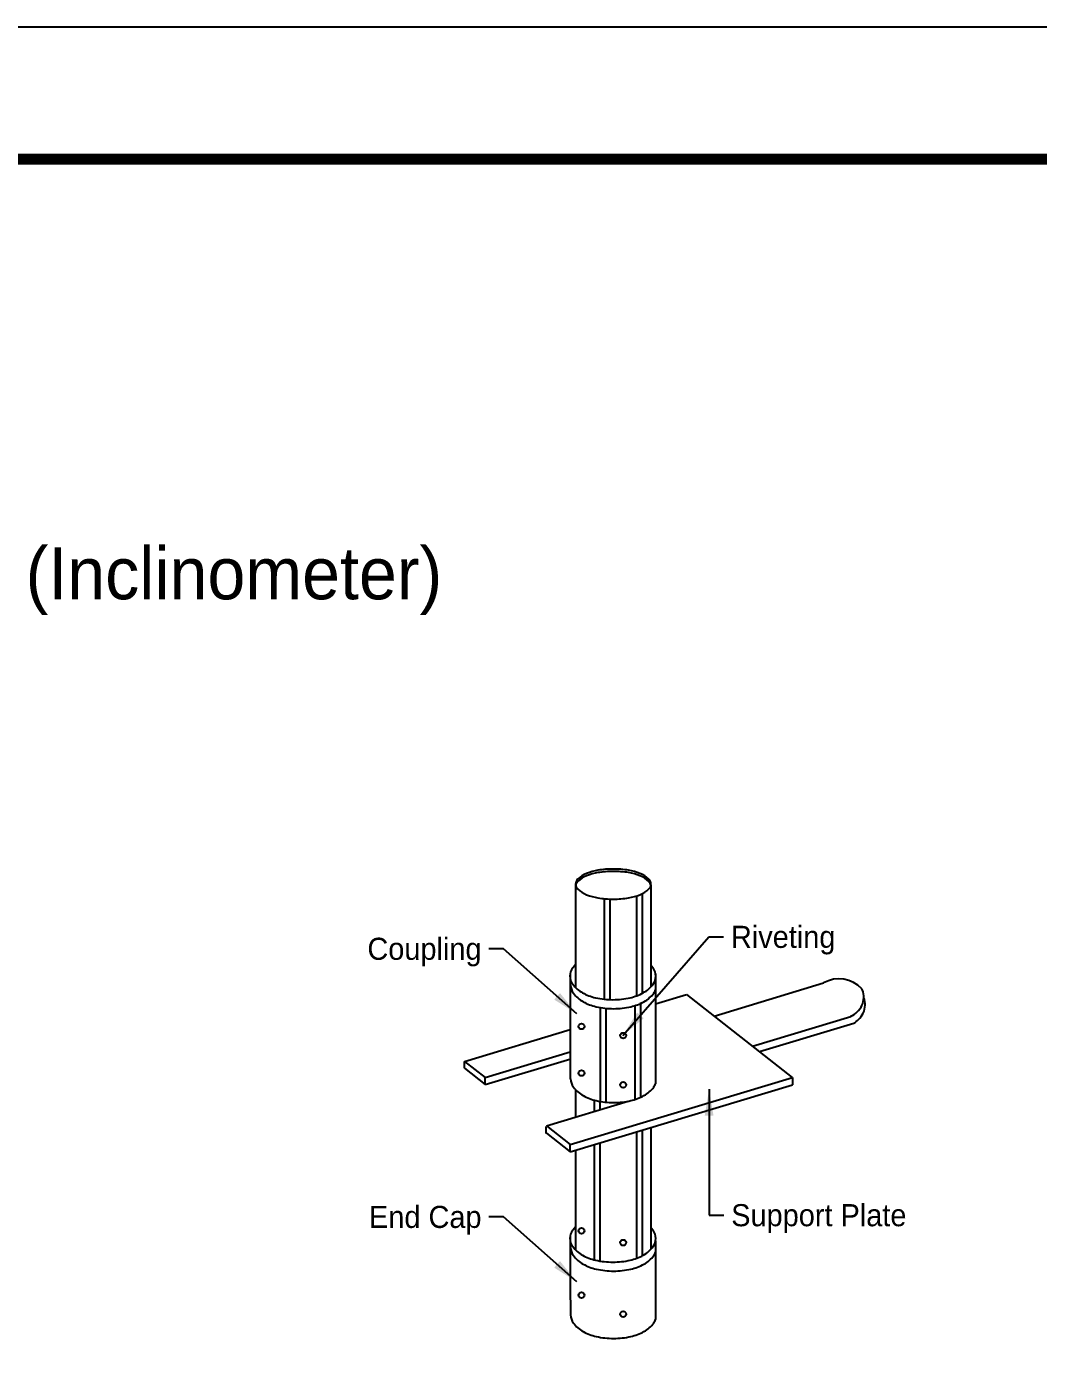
# Model space of a CAD drawing. Header units: millimetres. Extents: x 1073475 to 2890243, y -1340830 to -367733.
# Drawn here: x 2782934 to 2784307, y -369544 to -367733 of the extents above; entities that cross this region are included whole.
import ezdxf
from ezdxf.enums import TextEntityAlignment as Align

# ---------------------------------------------------------------- set-up
doc = ezdxf.new("R2010")
doc.units = ezdxf.units.MM
doc.header["$LTSCALE"] = 50
for name, color, linetype in [('11', 11, 'Continuous'), ('C-1', 1, 'Continuous'), ('C-DIM', 7, 'Continuous'), ('TEX', 3, 'Continuous'), ('TEXT', 3, 'Continuous'), ('TITLE-2', 3, 'Continuous')]:
    doc.layers.add(name, color=color, linetype=linetype)
doc.styles.add('RXHG', font='arial.ttf')
doc.styles.add('돋움', font='')
doc.styles.get('돋움').set_extended_font_data('Dotum')
doc.dimstyles.new('SAM-LE-LE-상', dxfattribs={"dimscale": 0.1, "dimtxt": 300, "dimasz": 360, "dimexe": 70, "dimexo": 0, "dimgap": 100, "dimtad": 1, "dimdec": 0, "dimzin": 0, "dimdsep": 46, "dimlunit": 6, "dimtxsty": '돋움', "dimblk": 'NONE', "dimcen": 100, "dimclrd": 8, "dimclre": 8, "dimclrt": 256, "dimadec": 0, "dimazin": 0, "dimtfac": 1, "dimtdec": 0, "dimtix": 1, "dimtmove": 2, "dimatfit": 3, "dimfxl": 70, "dimtolj": 1, "dimtzin": 0, "dimlwd": -1, "dimlwe": -1, "dimarcsym": 0})

# ---------------------------------------------------------------- blocks, each defined once
blk = doc.blocks.new('dbox')
at = {"layer": '11'}
blk.add_line((4288, 57600), (81088, 57600), dxfattribs=at)
at = {"layer": '11', "const_width": 150}
blk.add_lwpolyline([(81088, 1800), (4288, 1800), (4288, 57600), (81088, 57600)], close=True, dxfattribs=at)
at = {"layer": 'TEXT', "color": 7}
blk.add_line((0, 59400), (84100, 59400), dxfattribs=at)
at = {"layer": 'TEX', "color": 6, "linetype": 'Continuous', "style": 'RXHG', "width": 1}
for tag, p in [('일자', (76628, 15972)), ('축척', (76628, 13925)), ('설계번호', (76684, 12170))]:
    blk.add_attdef(tag, p, '', height=300, dxfattribs=at)
at = {"layer": 'TEX', "color": 7, "linetype": 'Continuous', "style": 'RXHG', "width": 1}
blk.add_attdef('파일명', (81840, 4453), '', height=300, rotation=90, dxfattribs=at)
at = {"layer": 'TEX', "linetype": 'Continuous', "style": 'RXHG', "width": 1}
for tag, p in [('도면명-1', (77799, 3389)), ('도면명-2', (77799, 2662))]:
    blk.add_attdef(tag, text='', height=400, dxfattribs=at).set_placement(p, align=Align.CENTER)
blk = doc.blocks.new('_None')

msp = doc.modelspace()

# ---------------------------------------------------------------- linework, layer by layer
at = {"layer": 'C-1'}
for p, q in [((2783678.8, -368897.9), (2783678.8, -369037.8)), ((2783769.1, -368910.2), (2783769.1, -369045.5)), ((2783780.9, -368898.2), (2783780.9, -369036.7)), ((2783717.3, -368916.9), (2783717.3, -369053.5)), ((2783725, -368917.5), (2783725, -369054.1)), ((2783761.4, -368913.2), (2783761.4, -369048.9)), ((2783671.4, -369018.4), (2783671.4, -369161.7)), ((2783787.3, -369018.9), (2783787.3, -369168.2)), ((2783866.6, -369076.3), (2784015.3, -369031.4)), ((2783787.3, -369059.7), (2783829.4, -369047)), ((2783829.4, -369047), (2783972.8, -369159.7)), ((2783712.2, -369064.7), (2783712.2, -369192.2)), ((2783719.9, -369065.8), (2783719.9, -369193.3)), ((2783758.9, -369062.3), (2783758.9, -369189.7)), ((2783766.6, -369058.1), (2783766.6, -369186.8)), ((2783918.8, -369117.3), (2784052.2, -369077.1)), ((2783928.1, -369124.6), (2784056.2, -369086)), ((2783527.9, -369138), (2783671.4, -369094.7)), ((2783555.9, -369159.9), (2783671.4, -369125.1)), ((2783527.9, -369147.3), (2783527.9, -369138)), ((2783527.9, -369138), (2783555.9, -369159.9)), ((2783555.9, -369169.4), (2783672.1, -369134.4)), ((2783527.9, -369147.3), (2783555.8, -369169.3)), ((2783555.8, -369169.3), (2783555.8, -369159.9)), ((2783671.3, -369250.7), (2783973.2, -369159.6)), ((2783973.2, -369159.6), (2783973.2, -369169.7)), ((2783671.3, -369260.8), (2783973.2, -369169.7)), ((2783678.8, -369176.5), (2783678.8, -369213.4)), ((2783639.1, -369225.4), (2783750.1, -369191.9)), ((2783703.7, -369190.4), (2783703.7, -369205.9)), ((2783711.4, -369192.1), (2783711.4, -369203.6)), ((2783638.9, -369235.6), (2783638.9, -369226.2)), ((2783639.1, -369225.4), (2783671.3, -369250.7)), ((2783639.1, -369235.5), (2783671.3, -369260.8)), ((2783761.4, -369233.6), (2783761.4, -369405.2)), ((2783769.1, -369231.3), (2783769.1, -369401.7)), ((2783780.9, -369227.7), (2783780.9, -369393)), ((2783671.3, -369260.8), (2783671.3, -369250.6)), ((2783703.7, -369251), (2783703.7, -369407.2)), ((2783711.4, -369248.7), (2783711.4, -369408.9)), ((2783678.8, -369258.5), (2783678.8, -369394)), ((2783671.4, -369374.7), (2783671.4, -369441.5)), ((2783787.3, -369381.5), (2783787.3, -369488.5)), ((2783671.4, -369441.5), (2783672, -369482))]:
    msp.add_line(p, q, dxfattribs=at)
msp.add_lwpolyline([(2783781, -368897.1, 0.203647), (2783778.2, -368890.6, 0.097105), (2783766, -368882.7, 0.054062), (2783750.7, -368878.4, 0.041011), (2783729.8, -368876.7, 0.041011), (2783709, -368878.4, 0.054062), (2783693.7, -368882.7, 0.097105), (2783681.5, -368890.6, 0.203647), (2783678.7, -368897.1, 0.203647), (2783681.5, -368903.7, 0.097105), (2783693.7, -368911.6, 0.054062), (2783709, -368915.9, 0.041011), (2783729.8, -368917.6, 0.041011), (2783750.7, -368915.9, 0.054062), (2783766, -368911.6, 0.097105), (2783778.2, -368903.7, 0.203647)], format="xyb", close=True, dxfattribs=at)
for points in [[(2783780.8, -368898.7, 0.158517), (2783778.2, -368893.7, 0.097105), (2783766, -368885.9, 0.054062), (2783750.7, -368881.6, 0.041011), (2783729.8, -368879.9, 0.041011), (2783709, -368881.6, 0.054062), (2783693.7, -368885.9, 0.097105), (2783681.5, -368893.7, 0.158517), (2783678.8, -368898.7, 0.088629)], [(2783678.8, -369006.4, 0.036355), (2783674.8, -369011, 0.162686), (2783671, -369022.1, 0.162686), (2783674.8, -369033.2, 0.106022), (2783688.1, -369044.7, 0.069868), (2783705.9, -369051.5, 0.056103), (2783729.3, -369054.1, 0.056103), (2783752.8, -369051.5, 0.069868), (2783770.5, -369044.7, 0.106022), (2783783.9, -369033.2, 0.162686), (2783787.6, -369022.1, 0.162686)], [(2783787.6, -369022.1, 0.162686), (2783783.9, -369011, 0.027811), (2783780.9, -369007.4, 0.069868)], [(2783672, -369034.2, 0.162562), (2783675.7, -369045.3, 0.106022), (2783689, -369056.9, 0.069868), (2783706.8, -369063.7, 0.056103), (2783730.3, -369066.3, 0.056103), (2783753.7, -369063.7, 0.069868), (2783771.5, -369056.9, 0.106022), (2783784.8, -369045.3, 0.070752), (2783787.3, -369040.8, 0.162686)], [(2784052, -369076.7, 0.086446), (2784060.9, -369070.8, 0.095565), (2784067.3, -369061.9, 0.101068), (2784069.8, -369051.3, 0.105336), (2784068, -369041, 0.019114), (2784067.2, -369039.3, 0.101068)], [(2784056.2, -369086, 0.064792), (2784062.7, -369081.2, 0.095565), (2784069.1, -369072.3, 0.101068), (2784071.6, -369061.7, 0.10349), (2784069.8, -369051.6, 0.105336)], [(2783672, -369161.7, 0.162562), (2783675.7, -369172.8, 0.106022), (2783689, -369184.4, 0.069868), (2783706.8, -369191.1, 0.056103), (2783730.3, -369193.8, 0.056103), (2783753.7, -369191.1, 0.069868), (2783771.5, -369184.4, 0.106022), (2783784.8, -369172.8, 0.070752), (2783787.3, -369168.2, 0.162686)], [(2783678.8, -369362.6, 0.036355), (2783674.8, -369367.2, 0.162686), (2783671, -369378.3, 0.162686), (2783674.8, -369389.4, 0.106022), (2783688.1, -369401, 0.069868), (2783705.9, -369407.8, 0.056103), (2783729.3, -369410.4, 0.056103), (2783752.8, -369407.8, 0.069868), (2783770.5, -369401, 0.106022), (2783783.9, -369389.4, 0.162686), (2783787.6, -369378.3, 0.162686)], [(2783787.6, -369378.3, 0.162686), (2783783.9, -369367.2, 0.027811), (2783780.9, -369363.6, 0.069868)], [(2783672, -369390.5, 0.162562), (2783675.7, -369401.6, 0.106022), (2783689, -369413.2, 0.069868), (2783706.8, -369419.9, 0.056103), (2783730.3, -369422.6, 0.056103), (2783753.7, -369419.9, 0.069868), (2783771.5, -369413.2, 0.106022), (2783784.8, -369401.6, 0.070752), (2783787.3, -369397, 0.162686)], [(2783672, -369482, 0.162562), (2783675.7, -369493.1, 0.106022), (2783689, -369504.7, 0.069868), (2783706.8, -369511.4, 0.056103), (2783730.3, -369514, 0.056103), (2783753.7, -369511.4, 0.069868), (2783771.5, -369504.7, 0.106022), (2783784.8, -369493.1, 0.070752), (2783787.3, -369488.5, 0.162686)]]:
    msp.add_lwpolyline(points, format="xyb", dxfattribs=at)
for centre in [(2783686.7, -369090.4), (2783743.3, -369102.9), (2783686.7, -369153.7), (2783743.3, -369169.8), (2783686.7, -369367.9), (2783743.3, -369384), (2783686.7, -369455.3), (2783743.3, -369481)]:
    msp.add_circle(centre, 3.94, dxfattribs=at)
msp.add_arc((2784036.2, -369068.2), 42.4, 43.0641, 119.6414, dxfattribs=at)

# ---------------------------------------------------------------- block references
at = {"xscale": 0.1, "yscale": 0.1, "zscale": 0.1}
msp.add_blockref('dbox', (2780912.7, -373673.1), dxfattribs=at)

# ---------------------------------------------------------------- texts
at = {"layer": 'C-DIM', "color": 1, "style": '돋움'}
for s, p in [('Riveting', (2783889.5, -368968.8)), ('Support Plate', (2783889.9, -369346.7))]:
    msp.add_text(s, height=30, dxfattribs=at).set_placement(p, align=Align.MIDDLE_LEFT)
for s, p in [('Coupling', (2783551.1, -368985)), ('End Cap', (2783551.1, -369349))]:
    msp.add_text(s, height=30, dxfattribs=at).set_placement(p, align=Align.MIDDLE_RIGHT)
at = {"layer": 'TITLE-2', "style": '돋움'}
msp.add_text('경 사 계 (Inclinometer)', height=70.707, dxfattribs=at).set_placement((2782589.1, -368510.5))

# ---------------------------------------------------------------- leaders
at = {"layer": 'C-DIM'}
for points in [[(2783743, -369102.6), (2783859.5, -368968.8), (2783879.5, -368968.8)], [(2783680.5, -369073.5), (2783581.1, -368985), (2783561.1, -368985)], [(2783859.9, -369175.4), (2783859.9, -369346.7), (2783879.9, -369346.7)], [(2783680.5, -369437.4), (2783581.1, -369349), (2783561.1, -369349)]]:
    msp.add_leader(points, dimstyle='SAM-LE-LE-상', dxfattribs=at)

doc.saveas('drawing.dxf')
